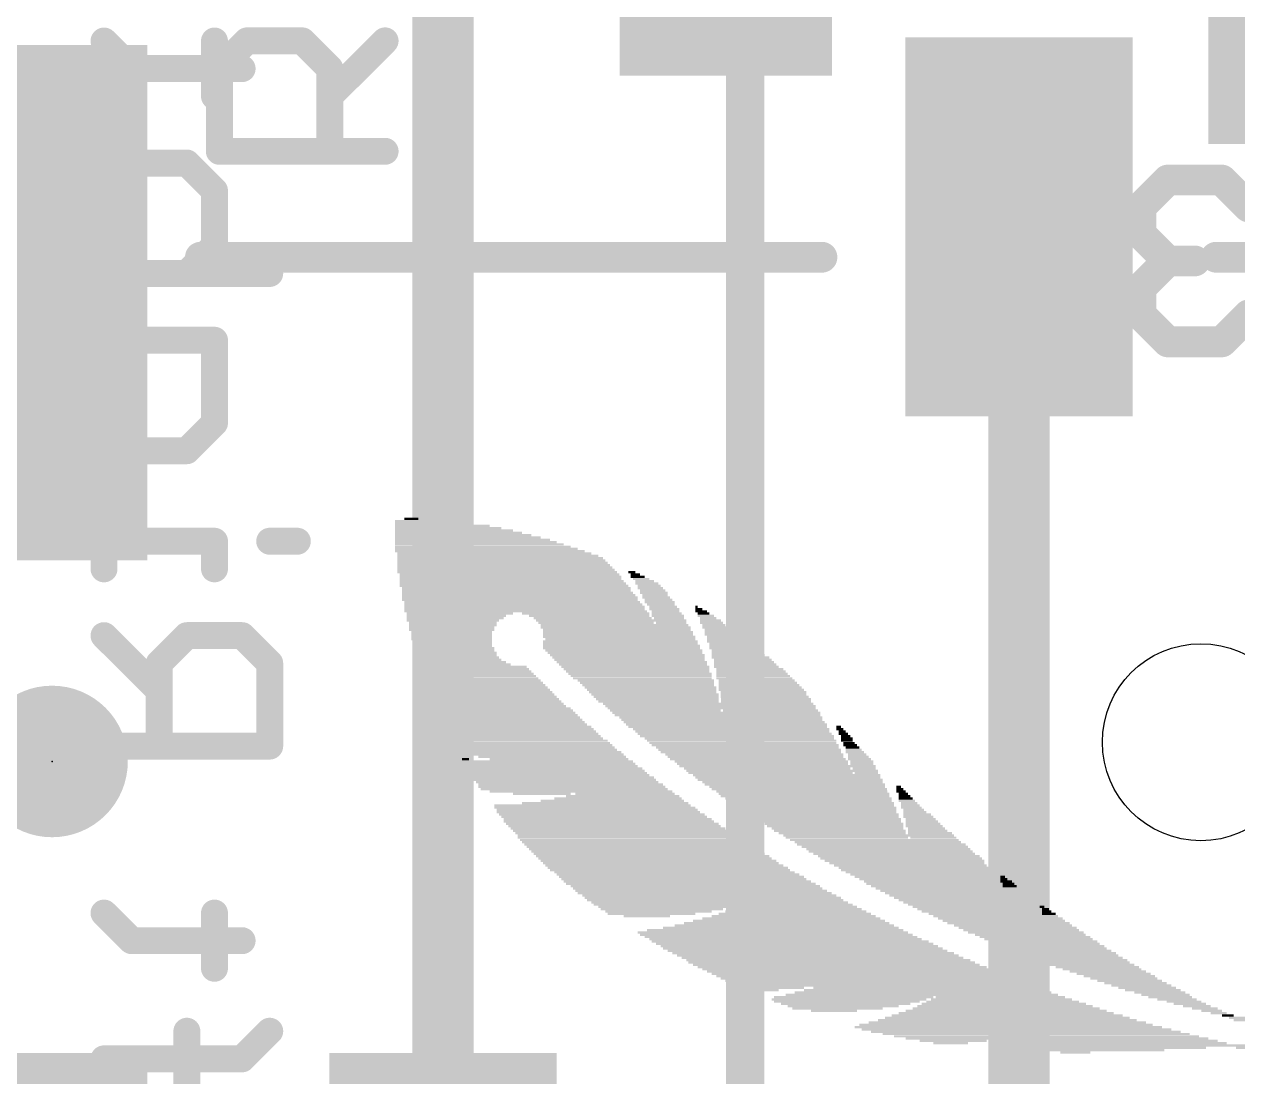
# Model space of a CAD drawing. Extents: x -11.9 to 58.8, y -5.3 to 30.8.
# Drawn here: x 2.74 to 10.74, y 9.22 to 16.17 of the extents above; entities that cross this region are included whole.
import ezdxf

# ---------------------------------------------------------------- set-up
doc = ezdxf.new("R2010")
doc.units = 0
for name, color, linetype in [('1', 12, 'CONTINUOUS'), ('16', 132, 'CONTINUOUS'), ('20', 53, 'CONTINUOUS'), ('21', 40, 'CONTINUOUS'), ('22', 6, 'CONTINUOUS'), ('23', 53, 'CONTINUOUS')]:
    doc.layers.add(name, color=color, linetype=linetype)

# ---------------------------------------------------------------- blocks, each defined once
blk = doc.blocks.new('RECT')
blk.add_solid([(-0.5, -0.5), (0.5, -0.5), (-0.5, 0.5), (0.5, 0.5)])
blk = doc.blocks.new('PIE')
at = {"const_width": 0.5}
blk.add_lwpolyline([(0, -0.25, 1), (0, 0.25, 1), (0, -0.25)], format="xyb", dxfattribs=at)

msp = doc.modelspace()

# ---------------------------------------------------------------- linework, layer by layer
at = {"layer": '1', "const_width": 0.4064}
for points in [[(5.5, 8.13), (5.5, 17.2085)], [(9.3, 14.83), (9.3, 7.921)]]:
    msp.add_lwpolyline(points, dxfattribs=at)
at = {"layer": '1', "const_width": 0.2032}
msp.add_lwpolyline([(9.4016, 14.83, 1), (9.1984, 14.83)], format="xyb", dxfattribs=at)
at = {"layer": '16', "const_width": 0.254}
msp.add_lwpolyline([(7.493, 7.366), (7.493, 16.637)], dxfattribs=at)
at = {"layer": '20'}
msp.add_circle((10.5, 11.43), 0.65, dxfattribs=at)
at = {"layer": '21'}
for points, const_width in [([(4.025, 15.8755), (4.2072, 16.0577)], 0.1778), ([(4.2072, 16.0577), (4.5715, 16.0577)], 0.1778), ([(4.5715, 16.0577), (4.7537, 15.8755)], 0.1778), ([(4.7537, 15.6933), (5.1181, 16.0577)], 0.1778), ([(4.025, 15.3289), (4.025, 15.8755)], 0.1778), ([(4.7537, 15.8755), (4.7537, 15.3289)], 0.1778), ([(5.1181, 15.3289), (4.025, 15.3289)], 0.1778), ([(3.9, 14.63), (8, 14.63)], 0.2032), ([(12, 14.63), (10.6, 14.63)], 0.2032)]:
    msp.add_lwpolyline(points, dxfattribs=dict(at, const_width=const_width))
for points, const_width in [([(4.2072, 16.1021, 1), (4.2072, 16.0132)], 0.0889), ([(4.2386, 16.0262, 1), (4.1757, 16.0891)], 0.0889), ([(4.603, 16.0891, 1), (4.5401, 16.0262)], 0.0889), ([(4.5715, 16.0132, 1), (4.5715, 16.1021)], 0.0889), ([(5.1495, 16.0262, 1), (5.0867, 16.0891)], 0.0889), ([(3.9935, 15.9069, 1), (4.0564, 15.844)], 0.0889), ([(4.0694, 15.8755, 1), (3.9805, 15.8755)], 0.0889), ([(4.7982, 15.8755, 1), (4.7093, 15.8755)], 0.0889), ([(4.7223, 15.844, 1), (4.7852, 15.9069)], 0.0889), ([(4.7223, 15.7247, 1), (4.7852, 15.6618)], 0.0889), ([(4.025, 15.3734, 1), (4.025, 15.2845)], 0.0889), ([(3.9805, 15.3289, 1), (4.0694, 15.3289)], 0.0889), ([(4.7093, 15.3289, 1), (4.7982, 15.3289)], 0.0889), ([(5.1181, 15.2845, 1), (5.1181, 15.3734)], 0.0889), ([(3.9, 14.6808, 1), (3.9, 14.5792)], 0.1016), ([(8, 14.5792, 1), (8, 14.6808)], 0.1016), ([(10.6, 14.6808, 1), (10.6, 14.5792)], 0.1016)]:
    msp.add_lwpolyline(points, format="xyb", dxfattribs=dict(at, const_width=const_width))
at = {"layer": '22'}
for points, const_width in [([(3.4461, 15.8745), (3.2639, 16.0567)], 0.1778), ([(3.9927, 15.6923), (3.9927, 16.0567)], 0.1778), ([(4.1748, 15.8745), (3.4461, 15.8745)], 0.1778), ([(3.8105, 15.2516), (3.2639, 15.2516)], 0.1778), ([(3.9927, 15.0695), (3.8105, 15.2516)], 0.1778), ([(9.1122, 15.1393), (8.9342, 14.9614)], 0.2032), ([(9.646, 15.1393), (9.1122, 15.1393)], 0.2032), ([(9.646, 14.0716), (9.646, 15.1393)], 0.2032), ([(10.2816, 15.1393), (10.1036, 14.9614)], 0.2032), ([(10.6375, 15.1393), (10.2816, 15.1393)], 0.2032), ([(10.8154, 14.9614), (10.6375, 15.1393)], 0.2032), ([(3.9927, 14.7051), (3.9927, 15.0695)], 0.1778), ([(8.9342, 14.9614), (8.9342, 14.7834)], 0.2032), ([(10.1036, 14.9614), (10.1036, 14.7834)], 0.2032), ([(8.9342, 14.7834), (9.1122, 14.6055)], 0.2032), ([(10.1036, 14.7834), (10.2816, 14.6055)], 0.2032), ([(3.8105, 14.5229), (3.9927, 14.7051)], 0.1778), ([(9.1122, 14.6055), (8.9342, 14.4275)], 0.2032), ([(9.646, 14.6055), (9.1122, 14.6055)], 0.2032), ([(10.2816, 14.6055), (10.1036, 14.4275)], 0.2032), ([(10.2816, 14.6055), (10.4595, 14.6055)], 0.2032), ([(4.357, 14.5229), (3.2639, 14.5229)], 0.1778), ([(8.9342, 14.4275), (8.9342, 14.2496)], 0.2032), ([(10.1036, 14.4275), (10.1036, 14.2496)], 0.2032), ([(8.9342, 14.2496), (9.1122, 14.0716)], 0.2032), ([(10.1036, 14.2496), (10.2816, 14.0716)], 0.2032), ([(10.6375, 14.0716), (10.8154, 14.2496)], 0.2032), ([(2.8995, 13.9001), (3.0817, 14.0823)], 0.1778), ([(3.0817, 14.0823), (3.9927, 14.0823)], 0.1778), ([(3.2639, 13.5357), (3.2639, 14.0823)], 0.1778), ([(3.9927, 14.0823), (3.9927, 13.5357)], 0.1778), ([(9.1122, 14.0716), (9.646, 14.0716)], 0.2032), ([(10.2816, 14.0716), (10.6375, 14.0716)], 0.2032), ([(2.8995, 13.7179), (2.8995, 13.9001)], 0.1778), ([(3.4461, 13.3535), (3.2639, 13.5357)], 0.1778), ([(3.9927, 13.5357), (3.8105, 13.3535)], 0.1778), ([(3.8105, 13.3535), (3.4461, 13.3535)], 0.1778), ([(3.2639, 12.5739), (3.2639, 12.9383)], 0.1778), ([(3.9927, 12.7561), (3.2639, 12.7561)], 0.1778), ([(3.9927, 12.5739), (3.9927, 12.7561)], 0.1778), ([(4.5392, 12.7561), (4.357, 12.7561)], 0.1778), ([(3.6283, 11.7689), (3.2639, 12.1333)], 0.1778), ([(3.8105, 12.1333), (3.6283, 11.9511)], 0.1778), ([(4.1748, 12.1333), (3.8105, 12.1333)], 0.1778), ([(4.357, 11.9511), (4.1748, 12.1333)], 0.1778), ([(3.6283, 11.9511), (3.6283, 11.4045)], 0.1778), ([(4.357, 11.4045), (4.357, 11.9511)], 0.1778), ([(3.2639, 11.4045), (4.357, 11.4045)], 0.1778), ([(3.4461, 10.1205), (3.2639, 10.3027)], 0.1778), ([(3.9927, 9.9383), (3.9927, 10.3027)], 0.1778), ([(4.1748, 10.1205), (3.4461, 10.1205)], 0.1778), ([(3.8105, 9.1587), (3.8105, 9.5231)], 0.1778), ([(4.1748, 9.3409), (4.357, 9.5231)], 0.1778), ([(3.2639, 9.3409), (4.1748, 9.3409)], 0.1778)]:
    msp.add_lwpolyline(points, dxfattribs=dict(at, const_width=const_width))
for points, const_width in [([(3.2953, 16.0881, 1), (3.2325, 16.0252)], 0.0889), ([(4.0371, 16.0567, 1), (3.9482, 16.0567)], 0.0889), ([(3.4461, 15.9189, 1), (3.4461, 15.83)], 0.0889), ([(3.4147, 15.843, 1), (3.4775, 15.9059)], 0.0889), ([(4.1748, 15.83, 1), (4.1748, 15.9189)], 0.0889), ([(3.9482, 15.6923, 1), (4.0371, 15.6923)], 0.0889), ([(3.2639, 15.2961, 1), (3.2639, 15.2072)], 0.0889), ([(3.8419, 15.2831, 1), (3.779, 15.2202)], 0.0889), ([(3.8105, 15.2072, 1), (3.8105, 15.2961)], 0.0889), ([(9.1122, 15.1901, 1), (9.1122, 15.0885)], 0.1016), ([(9.1481, 15.1034, 1), (9.0762, 15.1752)], 0.1016), ([(9.6968, 15.1393, 1), (9.5952, 15.1393)], 0.1016), ([(9.646, 15.0885, 1), (9.646, 15.1901)], 0.1016), ([(10.2816, 15.1901, 1), (10.2816, 15.0885)], 0.1016), ([(10.3175, 15.1034, 1), (10.2456, 15.1752)], 0.1016), ([(10.6734, 15.1752, 1), (10.6015, 15.1034)], 0.1016), ([(10.6375, 15.0885, 1), (10.6375, 15.1901)], 0.1016), ([(4.0371, 15.0695, 1), (3.9482, 15.0695)], 0.0889), ([(3.9612, 15.038, 1), (4.0241, 15.1009)], 0.0889), ([(8.985, 14.9614, 1), (8.8834, 14.9614)], 0.1016), ([(10.1544, 14.9614, 1), (10.0528, 14.9614)], 0.1016), ([(8.8983, 14.9973, 1), (8.9701, 14.9254)], 0.1016), ([(10.0677, 14.9973, 1), (10.1395, 14.9254)], 0.1016), ([(10.7795, 14.9254, 1), (10.8513, 14.9973)], 0.1016), ([(8.9701, 14.8193, 1), (8.8983, 14.7475)], 0.1016), ([(8.8834, 14.7834, 1), (8.985, 14.7834)], 0.1016), ([(10.1395, 14.8193, 1), (10.0677, 14.7475)], 0.1016), ([(10.0528, 14.7834, 1), (10.1544, 14.7834)], 0.1016), ([(3.9482, 14.7051, 1), (4.0371, 14.7051)], 0.0889), ([(4.0241, 14.6737, 1), (3.9612, 14.7365)], 0.0889), ([(9.1122, 14.6563, 1), (9.1122, 14.5547)], 0.1016), ([(9.1481, 14.5695, 1), (9.0762, 14.6414)], 0.1016), ([(9.0762, 14.5695, 1), (9.1481, 14.6414)], 0.1016), ([(9.646, 14.5547, 1), (9.646, 14.6563)], 0.1016), ([(10.2816, 14.6563, 1), (10.2816, 14.5547)], 0.1016), ([(10.3175, 14.5695, 1), (10.2456, 14.6414)], 0.1016), ([(10.2456, 14.5695, 1), (10.3175, 14.6414)], 0.1016), ([(10.4595, 14.5547, 1), (10.4595, 14.6563)], 0.1016), ([(3.2639, 14.5673, 1), (3.2639, 14.4784)], 0.0889), ([(3.779, 14.5543, 1), (3.8419, 14.4915)], 0.0889), ([(4.357, 14.4784, 1), (4.357, 14.5673)], 0.0889), ([(8.985, 14.4275, 1), (8.8834, 14.4275)], 0.1016), ([(8.8983, 14.4634, 1), (8.9701, 14.3916)], 0.1016), ([(10.1544, 14.4275, 1), (10.0528, 14.4275)], 0.1016), ([(10.0677, 14.4634, 1), (10.1395, 14.3916)], 0.1016), ([(8.9701, 14.2855, 1), (8.8983, 14.2136)], 0.1016), ([(10.1395, 14.2855, 1), (10.0677, 14.2136)], 0.1016), ([(10.8513, 14.2136, 1), (10.7795, 14.2855)], 0.1016), ([(8.8834, 14.2496, 1), (8.985, 14.2496)], 0.1016), ([(10.0528, 14.2496, 1), (10.1544, 14.2496)], 0.1016), ([(3.0817, 14.1267, 1), (3.0817, 14.0378)], 0.0889), ([(3.1131, 14.0508, 1), (3.0503, 14.1137)], 0.0889), ([(3.3083, 14.0823, 1), (3.2195, 14.0823)], 0.0889), ([(4.0371, 14.0823, 1), (3.9482, 14.0823)], 0.0889), ([(3.9927, 14.0378, 1), (3.9927, 14.1267)], 0.0889), ([(9.1122, 14.1224, 1), (9.1122, 14.0208)], 0.1016), ([(9.646, 14.0208, 1), (9.646, 14.1224)], 0.1016), ([(10.2816, 14.1224, 1), (10.2816, 14.0208)], 0.1016), ([(10.6375, 14.0208, 1), (10.6375, 14.1224)], 0.1016), ([(9.0762, 14.0357, 1), (9.1481, 14.1075)], 0.1016), ([(9.5952, 14.0716, 1), (9.6968, 14.0716)], 0.1016), ([(10.2456, 14.0357, 1), (10.3175, 14.1075)], 0.1016), ([(10.6015, 14.1075, 1), (10.6734, 14.0357)], 0.1016), ([(2.8681, 13.9315, 1), (2.931, 13.8686)], 0.0889), ([(2.944, 13.9001, 1), (2.8551, 13.9001)], 0.0889), ([(2.8551, 13.7179, 1), (2.944, 13.7179)], 0.0889), ([(3.2953, 13.5671, 1), (3.2325, 13.5043)], 0.0889), ([(4.0241, 13.5043, 1), (3.9612, 13.5671)], 0.0889), ([(3.2195, 13.5357, 1), (3.3083, 13.5357)], 0.0889), ([(3.9482, 13.5357, 1), (4.0371, 13.5357)], 0.0889), ([(3.4461, 13.3979, 1), (3.4461, 13.309)], 0.0889), ([(3.4147, 13.3221, 1), (3.4775, 13.3849)], 0.0889), ([(3.779, 13.3849, 1), (3.8419, 13.3221)], 0.0889), ([(3.8105, 13.309, 1), (3.8105, 13.3979)], 0.0889), ([(3.3083, 12.9383, 1), (3.2195, 12.9383)], 0.0889), ([(3.2639, 12.8005, 1), (3.2639, 12.7116)], 0.0889), ([(4.0371, 12.7561, 1), (3.9482, 12.7561)], 0.0889), ([(3.9927, 12.7116, 1), (3.9927, 12.8005)], 0.0889), ([(4.357, 12.8005, 1), (4.357, 12.7116)], 0.0889), ([(4.5392, 12.7116, 1), (4.5392, 12.8005)], 0.0889), ([(3.2195, 12.5739, 1), (3.3083, 12.5739)], 0.0889), ([(3.9482, 12.5739, 1), (4.0371, 12.5739)], 0.0889), ([(3.2953, 12.1647, 1), (3.2325, 12.1018)], 0.0889), ([(3.8105, 12.1777, 1), (3.8105, 12.0888)], 0.0889), ([(3.8419, 12.1018, 1), (3.779, 12.1647)], 0.0889), ([(4.2063, 12.1647, 1), (4.1434, 12.1018)], 0.0889), ([(4.1748, 12.0888, 1), (4.1748, 12.1777)], 0.0889), ([(3.5968, 11.9825, 1), (3.6597, 11.9196)], 0.0889), ([(3.6727, 11.9511, 1), (3.5838, 11.9511)], 0.0889), ([(4.4015, 11.9511, 1), (4.3126, 11.9511)], 0.0889), ([(4.3256, 11.9196, 1), (4.3885, 11.9825)], 0.0889), ([(3.5968, 11.7374, 1), (3.6597, 11.8003)], 0.0889), ([(3.2639, 11.449, 1), (3.2639, 11.3601)], 0.0889), ([(3.5838, 11.4045, 1), (3.6727, 11.4045)], 0.0889), ([(4.3126, 11.4045, 1), (4.4015, 11.4045)], 0.0889), ([(4.357, 11.3601, 1), (4.357, 11.449)], 0.0889), ([(3.2953, 10.3341, 1), (3.2325, 10.2712)], 0.0889), ([(4.0371, 10.3027, 1), (3.9482, 10.3027)], 0.0889), ([(3.4461, 10.1649, 1), (3.4461, 10.076)], 0.0889), ([(3.4147, 10.089, 1), (3.4775, 10.1519)], 0.0889), ([(4.1748, 10.076, 1), (4.1748, 10.1649)], 0.0889), ([(3.9482, 9.9383, 1), (4.0371, 9.9383)], 0.0889), ([(3.8549, 9.5231, 1), (3.766, 9.5231)], 0.0889), ([(4.3885, 9.4916, 1), (4.3256, 9.5545)], 0.0889), ([(3.2639, 9.3853, 1), (3.2639, 9.2964)], 0.0889), ([(4.1434, 9.3723, 1), (4.2063, 9.3095)], 0.0889), ([(4.1748, 9.2964, 1), (4.1748, 9.3853)], 0.0889)]:
    msp.add_lwpolyline(points, format="xyb", dxfattribs=dict(at, const_width=const_width))
at = {"layer": '23'}
msp.add_point((2.921, 11.303), dxfattribs=at)

# ---------------------------------------------------------------- block references
at = {"layer": '1', "xscale": 2.6, "yscale": 1.4, "rotation": 270}
msp.add_blockref('RECT', (7.366, 17.127), dxfattribs=at)
at = {"layer": '1', "xscale": 1.075, "rotation": 270}
msp.add_blockref('RECT', (11.049, 15.914), dxfattribs=at)
at = {"layer": '1', "xscale": 1.5}
for p, yscale in [((2.8, 14.33), 3.4), ((9.3, 14.83), 2.5), ((2.8, 8.13), 2.5), ((5.5, 8.13), 2.5)]:
    msp.add_blockref('RECT', p, dxfattribs=dict(at, yscale=yscale))
at = {"layer": '1'}
msp.add_blockref('PIE', (2.921, 11.303), dxfattribs=at)
at = {"layer": '22', "yscale": 0.0152, "rotation": 180}
for p, xscale in [((5.3823, 12.888), 0.3962), ((5.2908, 12.9032), 0.0914), ((5.4432, 12.8727), 0.5182), ((5.6032, 12.8118), 0.8382), ((5.4966, 12.8575), 0.6248), ((5.5347, 12.8422), 0.701), ((5.5728, 12.827), 0.7772), ((5.6337, 12.7965), 0.8992), ((5.6642, 12.7813), 0.9601), ((5.6947, 12.766), 1.0211), ((5.7175, 12.7508), 1.0668), ((5.7404, 12.7356), 1.1125), ((5.7861, 12.7051), 1.204), ((5.809, 12.6898), 1.2497), ((5.7633, 12.7203), 1.1582), ((5.8623, 12.6594), 1.3259), ((5.8395, 12.6746), 1.2802), ((5.8776, 12.6441), 1.3564), ((5.8852, 12.6289), 1.3716), ((5.8928, 12.6136), 1.3868), ((5.9004, 12.5984), 1.4021), ((5.908, 12.5832), 1.4173), ((5.9157, 12.5679), 1.4326), ((5.9233, 12.5527), 1.4478), ((5.9385, 12.5374), 1.4478), ((5.9461, 12.5222), 1.463), ((5.9461, 12.507), 1.463), ((5.9538, 12.4917), 1.4783), ((6.7462, 12.5527), 0.0457), ((6.7691, 12.5374), 0.061), ((6.7843, 12.5222), 0.0914), ((6.8072, 12.507), 0.1067), ((6.8301, 12.4917), 0.1219), ((5.969, 12.4612), 1.5088), ((5.9614, 12.4765), 1.4935), ((5.9842, 12.446), 1.5088), ((5.9842, 12.4308), 1.5088), ((5.9919, 12.4155), 1.524), ((6.8453, 12.4765), 0.1524), ((6.8605, 12.4612), 0.1524), ((6.8682, 12.446), 0.1676), ((6.891, 12.4155), 0.1829), ((6.8834, 12.4308), 0.1676), ((5.9995, 12.4003), 1.5392), ((6.0071, 12.385), 1.5545), ((6.0071, 12.3698), 1.5545), ((6.0223, 12.3546), 1.5545), ((6.0376, 12.3241), 1.585), ((6.03, 12.3393), 1.5697), ((6.8986, 12.4003), 0.1676), ((6.9063, 12.385), 0.1829), ((6.9215, 12.3698), 0.1829), ((6.9291, 12.3546), 0.1981), ((6.9367, 12.3393), 0.1829), ((6.952, 12.3241), 0.1829), ((7.173, 12.3241), 0.0152), ((6.0376, 12.3088), 1.585), ((6.0452, 12.2936), 1.6002), ((5.588, 12.2631), 0.6553), ((5.5804, 12.2479), 0.6401), ((5.6109, 12.2784), 0.701), ((6.4414, 12.2784), 0.8382), ((6.4643, 12.2631), 0.7925), ((6.4872, 12.2479), 0.7772), ((6.9596, 12.3088), 0.1981), ((6.9672, 12.2936), 0.1829), ((6.9748, 12.2784), 0.1981), ((6.9825, 12.2631), 0.2134), ((6.9901, 12.2479), 0.1981), ((7.2034, 12.2936), 0.0762), ((7.1882, 12.3088), 0.0457), ((7.2187, 12.2784), 0.0762), ((7.2339, 12.2631), 0.1067), ((7.2492, 12.2479), 0.1067), ((5.5651, 12.2326), 0.6096), ((5.5651, 12.2174), 0.5791), ((5.5651, 12.2022), 0.5791), ((5.5575, 12.1869), 0.5639), ((5.5575, 12.1717), 0.5639), ((6.6091, 12.2326), 0.9906), ((6.51, 12.2174), 0.762), ((6.6319, 12.2022), 0.9754), ((6.6396, 12.1869), 0.9906), ((6.6472, 12.1717), 0.9754), ((7.0053, 12.2174), 0.1981), ((7.2644, 12.2326), 0.1372), ((7.272, 12.2174), 0.1524), ((7.2873, 12.2022), 0.1524), ((7.3025, 12.1869), 0.1829), ((7.3177, 12.1717), 0.1829), ((5.5575, 12.1564), 0.5334), ((5.5575, 12.1412), 0.5334), ((5.5575, 12.126), 0.5334), ((5.5575, 12.1107), 0.5334), ((5.5651, 12.0955), 0.5182), ((5.5651, 12.0802), 0.5182), ((6.67, 12.0955), 1.0211), ((6.67, 12.0802), 1.0211), ((6.6548, 12.1564), 0.9906), ((6.6548, 12.1412), 0.9906), ((6.6624, 12.126), 1.0058), ((6.67, 12.1107), 0.9906), ((7.333, 12.1564), 0.2134), ((7.3406, 12.1412), 0.2286), ((7.3558, 12.126), 0.2286), ((7.3711, 12.1107), 0.2591), ((7.3787, 12.0955), 0.2743), ((7.3939, 12.0802), 0.2743), ((5.5651, 12.065), 0.5182), ((5.5804, 12.0498), 0.5182), ((5.5804, 12.0345), 0.5182), ((5.588, 12.0193), 0.5334), ((5.588, 12.004), 0.5334), ((6.6777, 12.065), 1.0363), ((6.6777, 12.0498), 1.0363), ((6.6929, 12.0345), 1.0363), ((6.7005, 12.0193), 1.0211), ((6.7158, 12.004), 1.0211), ((7.4092, 12.065), 0.3048), ((7.4168, 12.0498), 0.32), ((7.432, 12.0345), 0.32), ((7.4397, 12.0193), 0.3353), ((7.4473, 12.004), 0.3505), ((5.6032, 11.9888), 0.5334), ((5.6261, 11.9583), 0.5791), ((5.6109, 11.9736), 0.5486), ((5.649, 11.9431), 0.5944), ((5.7023, 11.9278), 0.701), ((6.7234, 11.9888), 1.0058), ((6.731, 11.9736), 0.9906), ((6.7462, 11.9583), 0.9906), ((6.7539, 11.9431), 0.9754), ((6.7691, 11.9278), 0.9754), ((7.4625, 11.9888), 0.381), ((7.4778, 11.9736), 0.381), ((7.4854, 11.9583), 0.3962), ((7.493, 11.9431), 0.4115), ((7.5006, 11.9278), 0.4267), ((5.7099, 11.9126), 0.7163), ((5.7252, 11.8974), 0.7163), ((5.7328, 11.8821), 0.7315), ((5.7404, 11.8669), 0.7468), ((5.7556, 11.8516), 0.7468), ((6.7767, 11.9126), 0.9601), ((6.7843, 11.8974), 0.9449), ((6.7996, 11.8821), 0.9449), ((6.8072, 11.8669), 0.9296), ((6.8148, 11.8516), 0.9144), ((7.5463, 11.8669), 0.4877), ((7.5235, 11.9126), 0.442), ((7.5311, 11.8974), 0.4572), ((7.5387, 11.8821), 0.4724), ((7.554, 11.8516), 0.5029), ((5.7633, 11.8364), 0.762), ((5.7785, 11.8212), 0.762), ((5.7861, 11.8059), 0.7772), ((5.7937, 11.7907), 0.7925), ((5.809, 11.7754), 0.7925), ((5.8166, 11.7602), 0.8077), ((6.8377, 11.8364), 0.8992), ((6.8453, 11.8212), 0.8839), ((6.8529, 11.8059), 0.8687), ((6.8682, 11.7907), 0.8687), ((6.8758, 11.7754), 0.8534), ((6.8834, 11.7602), 0.8382), ((7.5768, 11.8212), 0.5182), ((7.5844, 11.8059), 0.5334), ((7.5692, 11.8364), 0.5029), ((7.5921, 11.7907), 0.5486), ((7.5997, 11.7754), 0.5639), ((7.6149, 11.7602), 0.5639), ((5.8242, 11.745), 0.823), ((5.8395, 11.7297), 0.823), ((5.8471, 11.7145), 0.8382), ((5.8623, 11.6992), 0.8382), ((5.8699, 11.684), 0.8534), ((6.8986, 11.745), 0.8382), ((6.9063, 11.7297), 0.823), ((6.9139, 11.7145), 0.8077), ((6.9215, 11.6992), 0.7925), ((7.2492, 11.684), 1.3868), ((7.6149, 11.745), 0.5639), ((7.6225, 11.7297), 0.5791), ((7.6302, 11.7145), 0.5944), ((7.6302, 11.6992), 0.5944), ((5.8776, 11.6688), 0.8687), ((5.908, 11.6383), 0.8992), ((5.9004, 11.6535), 0.8839), ((5.9233, 11.623), 0.8992), ((5.9309, 11.6078), 0.9144), ((7.2644, 11.6688), 1.3868), ((7.272, 11.6535), 1.3716), ((6.9672, 11.6383), 0.7315), ((7.3025, 11.623), 1.3716), ((7.3101, 11.6078), 1.3564), ((7.6606, 11.6383), 0.6248), ((5.9461, 11.5926), 0.9144), ((5.9538, 11.5773), 0.9296), ((5.969, 11.5621), 0.9296), ((5.9766, 11.5468), 0.9449), ((5.9995, 11.5316), 0.9601), ((7.333, 11.5926), 1.3411), ((7.3406, 11.5773), 1.3259), ((7.3558, 11.5621), 1.3259), ((7.3711, 11.5468), 1.3259), ((7.3787, 11.5316), 1.3106), ((8.1102, 11.5316), 0.0305), ((6.0071, 11.5164), 0.9754), ((6.0147, 11.5011), 0.9906), ((6.03, 11.4859), 0.9906), ((6.0376, 11.4706), 1.0058), ((6.0528, 11.4554), 1.0058), ((6.0757, 11.4402), 1.0211), ((7.4016, 11.5164), 1.2954), ((7.4092, 11.5011), 1.2802), ((7.4244, 11.4859), 1.2802), ((7.4397, 11.4706), 1.2802), ((7.4549, 11.4554), 1.2497), ((7.4701, 11.4402), 1.2497), ((8.1178, 11.5164), 0.0457), ((8.1407, 11.4859), 0.061), ((8.1331, 11.5011), 0.0457), ((8.1559, 11.4706), 0.061), ((8.1636, 11.4554), 0.0762), ((8.1636, 11.4402), 0.0762), ((6.0833, 11.4249), 1.0363), ((6.0985, 11.4097), 1.0363), ((6.1062, 11.3944), 1.0516), ((6.1214, 11.3792), 1.0516), ((6.1443, 11.364), 1.0668), ((7.4778, 11.4249), 1.2344), ((7.493, 11.4097), 1.2344), ((7.5082, 11.3944), 1.204), ((7.5235, 11.3792), 1.204), ((7.5311, 11.364), 1.1887), ((8.1788, 11.4249), 0.0762), ((8.1864, 11.4097), 0.0914), ((8.2017, 11.3944), 0.0914), ((8.2093, 11.3792), 0.1067), ((8.2169, 11.364), 0.1219), ((5.649, 11.3182), 0.0457), ((6.19, 11.303), 1.1278), ((6.2052, 11.2878), 1.1278), ((6.1824, 11.3487), 1.0211), ((6.2205, 11.3335), 0.9754), ((6.2662, 11.3182), 0.9144), ((7.554, 11.3487), 1.1735), ((7.5616, 11.3335), 1.1582), ((7.5768, 11.3182), 1.1582), ((7.5997, 11.303), 1.143), ((7.6073, 11.2878), 1.1278), ((8.2321, 11.3487), 0.1219), ((8.2398, 11.3335), 0.1372), ((8.2474, 11.3182), 0.1524), ((8.2626, 11.303), 0.1524), ((8.2626, 11.2878), 0.1524), ((6.2205, 11.2725), 1.1278), ((6.2357, 11.2573), 1.1582), ((6.2509, 11.242), 1.1582), ((6.2586, 11.2268), 1.1735), ((6.2738, 11.2116), 1.1735), ((7.7064, 11.2725), 1.2954), ((7.6378, 11.2573), 1.0973), ((7.7368, 11.242), 1.2649), ((7.6606, 11.2268), 1.082), ((7.7673, 11.2116), 1.2344), ((8.2779, 11.2573), 0.1524), ((8.2931, 11.2268), 0.1524), ((6.3043, 11.1811), 1.204), ((6.2967, 11.1963), 1.1887), ((6.3195, 11.1658), 1.204), ((6.3424, 11.1506), 1.2192), ((6.35, 11.1354), 1.2344), ((6.3652, 11.1201), 1.2344), ((7.7749, 11.1963), 1.2192), ((7.7902, 11.1811), 1.2192), ((7.8054, 11.1658), 1.1887), ((7.8207, 11.1506), 1.1887), ((7.8359, 11.1354), 1.1582), ((7.8511, 11.1201), 1.1582), ((8.5141, 11.1201), 0.0457), ((8.5065, 11.1354), 0.0305), ((6.411, 11.1049), 1.204), ((6.1519, 11.0896), 0.381), ((6.6167, 11.0439), 0.9449), ((6.6548, 11.0592), 0.8382), ((6.6853, 11.0744), 0.7468), ((6.7005, 11.0896), 0.6553), ((7.8664, 11.1049), 1.1278), ((7.8816, 11.0896), 1.1278), ((7.8892, 11.0744), 1.1125), ((7.9121, 11.0592), 1.0973), ((7.9197, 11.0439), 1.082), ((8.5217, 11.1049), 0.061), ((8.5369, 11.0896), 0.061), ((8.5598, 11.0439), 0.1067), ((8.5446, 11.0744), 0.0762), ((8.5522, 11.0592), 0.0914), ((6.5024, 10.9982), 1.3259), ((6.4872, 11.0134), 1.2954), ((6.5176, 10.983), 1.3259), ((6.5253, 10.9677), 1.3411), ((6.571, 11.0287), 1.0973), ((7.9426, 11.0287), 1.0668), ((7.9502, 11.0134), 1.0516), ((7.9731, 10.9982), 1.0363), ((7.9807, 10.983), 1.0211), ((7.9959, 10.9677), 0.9906), ((8.575, 11.0287), 0.1067), ((8.5903, 10.9982), 0.1372), ((8.5827, 11.0134), 0.1219), ((8.6055, 10.983), 0.1372), ((8.6131, 10.9677), 0.1524), ((6.5481, 10.9525), 1.3564), ((6.5634, 10.9372), 1.3564), ((6.5862, 10.922), 1.3716), ((6.5938, 10.9068), 1.3868), ((6.6167, 10.8915), 1.4021), ((8.0112, 10.9525), 0.9906), ((8.0264, 10.9372), 0.9601), ((8.0416, 10.922), 0.9601), ((8.0569, 10.9068), 0.9296), ((8.0797, 10.8915), 0.9144), ((8.6284, 10.9525), 0.1829), ((8.636, 10.9372), 0.1981), ((8.6512, 10.922), 0.1981), ((8.6589, 10.9068), 0.2134), ((8.6665, 10.8915), 0.2286), ((6.6319, 10.8763), 1.4021), ((6.6548, 10.861), 1.4173), ((6.67, 10.8458), 1.4173), ((6.6929, 10.8306), 1.4326), ((6.7081, 10.8153), 1.4326), ((6.7234, 10.8001), 1.463), ((8.0874, 10.8763), 0.8992), ((8.1026, 10.861), 0.8687), ((8.1178, 10.8458), 0.8687), ((8.1331, 10.8306), 0.8382), ((8.3083, 10.8153), 1.1278), ((8.1636, 10.8001), 0.8077), ((8.6741, 10.8763), 0.2438), ((8.6893, 10.861), 0.2438), ((8.697, 10.8458), 0.2591), ((8.7122, 10.8306), 0.2896), ((8.7351, 10.8001), 0.3048), ((6.7386, 10.7848), 1.463), ((6.7615, 10.7696), 1.4783), ((6.7843, 10.7544), 1.4935), ((6.7996, 10.7391), 1.4935), ((6.8224, 10.7239), 1.5088), ((8.3464, 10.7848), 1.1125), ((8.3693, 10.7696), 1.0973), ((8.3922, 10.7544), 1.1125), ((8.415, 10.7391), 1.0973), ((8.4379, 10.7239), 1.082), ((6.8377, 10.7086), 1.5088), ((6.8605, 10.6934), 1.524), ((6.8834, 10.6782), 1.5392), ((6.8986, 10.6629), 1.5392), ((6.9215, 10.6477), 1.5545), ((8.4531, 10.7086), 1.082), ((8.476, 10.6934), 1.0668), ((8.5065, 10.6782), 1.0668), ((8.5217, 10.6629), 1.0668), ((8.5446, 10.6477), 1.0516), ((6.9367, 10.6324), 1.5545), ((6.9596, 10.6172), 1.5697), ((6.9825, 10.602), 1.585), ((6.9977, 10.5867), 1.585), ((7.0282, 10.5715), 1.585), ((8.5598, 10.6324), 1.0211), ((8.5827, 10.6172), 1.0058), ((8.6055, 10.602), 0.9906), ((8.6131, 10.5867), 0.9754), ((8.636, 10.5715), 0.9601), ((7.051, 10.5562), 1.6002), ((7.0739, 10.541), 1.6154), ((7.0891, 10.5258), 1.6154), ((7.112, 10.5105), 1.6307), ((7.1349, 10.4953), 1.6459), ((7.1653, 10.48), 1.6459), ((8.6589, 10.5562), 0.9449), ((8.6741, 10.541), 0.9144), ((8.697, 10.5258), 0.8992), ((8.7198, 10.5105), 0.8839), ((8.7274, 10.4953), 0.8687), ((8.7503, 10.48), 0.8534), ((9.1923, 10.541), 0.0305), ((9.1999, 10.5258), 0.0457), ((9.2151, 10.5105), 0.0762), ((9.2304, 10.4953), 0.0762), ((9.238, 10.48), 0.0914), ((7.1806, 10.4648), 1.6459), ((7.2034, 10.4496), 1.6612), ((7.2263, 10.4343), 1.6764), ((7.2568, 10.4191), 1.6764), ((7.2796, 10.4038), 1.6916), ((8.8341, 10.4648), 0.9601), ((8.7884, 10.4496), 0.8077), ((8.8798, 10.4343), 0.9296), ((8.9027, 10.4191), 0.9144), ((8.9256, 10.4038), 0.8992), ((9.2685, 10.4496), 0.1219), ((7.2949, 10.3886), 1.6916), ((7.3254, 10.3734), 1.6916), ((7.3482, 10.3581), 1.7069), ((6.9748, 10.3429), 0.8992), ((6.9444, 10.3276), 0.8077), ((7.8359, 10.3276), 0.8534), ((7.8359, 10.3429), 0.7925), ((8.9408, 10.3886), 0.8687), ((8.9637, 10.3734), 0.8534), ((8.9789, 10.3581), 0.823), ((9.0018, 10.3429), 0.8077), ((9.017, 10.3276), 0.7772), ((9.4513, 10.3429), 0.0305), ((9.4742, 10.3276), 0.0457), ((6.9215, 10.3124), 0.701), ((6.8758, 10.2972), 0.5791), ((6.8453, 10.2819), 0.3048), ((7.7826, 10.2514), 1.2649), ((7.7978, 10.2667), 1.1735), ((7.813, 10.2819), 1.082), ((7.8207, 10.2972), 1.0058), ((7.8283, 10.3124), 0.9296), ((9.0399, 10.3124), 0.762), ((9.0627, 10.2972), 0.7163), ((9.0856, 10.2819), 0.701), ((9.1008, 10.2667), 0.6706), ((9.1161, 10.2514), 0.6401), ((9.4818, 10.3124), 0.061), ((9.5047, 10.2819), 0.1067), ((9.5199, 10.2667), 0.1372), ((9.4971, 10.2972), 0.0914), ((9.5352, 10.2514), 0.1372), ((7.6759, 10.1752), 1.7831), ((7.6987, 10.16), 1.7983), ((7.6911, 10.1905), 1.6916), ((7.7292, 10.2057), 1.5545), ((7.7521, 10.221), 1.4478), ((7.7673, 10.2362), 1.3564), ((9.1389, 10.2362), 0.6248), ((9.1618, 10.221), 0.5791), ((9.2913, 10.2057), 0.7772), ((9.3142, 10.1905), 0.762), ((9.3447, 10.1752), 0.762), ((9.3751, 10.16), 0.7315), ((9.558, 10.221), 0.1829), ((9.5504, 10.2362), 0.1676), ((7.7292, 10.1448), 1.7983), ((7.7597, 10.1295), 1.7983), ((7.7902, 10.1143), 1.8288), ((7.8207, 10.099), 1.8288), ((7.8511, 10.0838), 1.8288), ((9.4056, 10.1448), 0.7315), ((9.4285, 10.1295), 0.7163), ((9.4666, 10.1143), 0.701), ((9.4894, 10.099), 0.6858), ((9.5275, 10.0838), 0.6706), ((7.874, 10.0686), 1.844), ((7.9045, 10.0533), 1.844), ((7.9426, 10.0381), 1.8593), ((7.9731, 10.0228), 1.8593), ((8.0035, 10.0076), 1.8593), ((9.5504, 10.0686), 0.6553), ((9.5885, 10.0533), 0.6401), ((9.619, 10.0381), 0.6401), ((9.6495, 10.0228), 0.6096), ((9.6799, 10.0076), 0.6096), ((8.0416, 9.9924), 1.8745), ((8.0645, 9.9771), 1.8898), ((8.095, 9.9619), 1.8898), ((8.1331, 9.9466), 1.905), ((8.1636, 9.9314), 1.905), ((9.718, 9.9924), 0.5944), ((9.7485, 9.9771), 0.5639), ((9.779, 9.9619), 0.5639), ((9.8171, 9.9466), 0.5486), ((9.8476, 9.9314), 0.5182), ((8.2017, 9.9162), 1.9202), ((8.2321, 9.9009), 1.9202), ((8.2702, 9.8857), 1.9355), ((8.3007, 9.8704), 1.9355), ((8.3388, 9.8552), 1.9507), ((8.3769, 9.84), 1.9355), ((9.8857, 9.9162), 0.5029), ((9.9238, 9.9009), 0.4877), ((9.9619, 9.8857), 0.4724), ((9.9924, 9.8704), 0.442), ((10.0305, 9.8552), 0.4267), ((10.0686, 9.84), 0.4115), ((8.415, 9.8247), 1.9507), ((7.6759, 9.8095), 0.4115), ((7.6073, 9.7942), 0.2134), ((8.6589, 9.7638), 1.7983), ((8.6665, 9.779), 1.6916), ((8.6817, 9.7942), 1.6002), ((8.6893, 9.8095), 1.4935), ((10.1067, 9.8247), 0.3962), ((10.1448, 9.8095), 0.381), ((10.1829, 9.7942), 0.3658), ((10.2286, 9.779), 0.3353), ((10.2667, 9.7638), 0.32), ((8.1788, 9.7333), 1.0211), ((8.2093, 9.7485), 1.0516), ((8.1636, 9.718), 0.9601), ((8.1559, 9.7028), 0.8534), ((8.1407, 9.6876), 0.7315), ((9.2075, 9.6876), 1.1582), ((9.1999, 9.7028), 1.082), ((9.1923, 9.718), 1.0058), ((9.1846, 9.7333), 0.9296), ((9.177, 9.7485), 0.8534), ((10.2972, 9.7485), 0.2896), ((10.3429, 9.7333), 0.2591), ((10.3886, 9.718), 0.2286), ((10.4267, 9.7028), 0.2134), ((10.4724, 9.6876), 0.1829), ((8.1026, 9.6723), 0.5944), ((8.0797, 9.6571), 0.3048), ((9.2227, 9.6114), 1.6154), ((9.2227, 9.6266), 1.524), ((9.2151, 9.6418), 1.4173), ((9.2151, 9.6571), 1.3259), ((9.2151, 9.6723), 1.2344), ((10.5258, 9.6723), 0.1676), ((10.5715, 9.6571), 0.1372), ((10.6172, 9.6418), 0.1067), ((10.6782, 9.6266), 0.0762), ((10.7391, 9.6114), 0.1067), ((9.2304, 9.5504), 2.0269), ((9.2151, 9.5656), 1.9355), ((9.2837, 9.5352), 2.0422), ((9.2227, 9.5809), 1.8288), ((8.857, 9.5199), 1.0668), ((9.2227, 9.5961), 1.7069), ((9.8933, 9.5199), 0.9449), ((10.7925, 9.5961), 0.1524), ((8.8646, 9.5047), 0.9296), ((8.8646, 9.4894), 0.7772), ((8.8646, 9.4742), 0.6248), ((8.8646, 9.459), 0.442), ((8.8494, 9.4437), 0.2286), ((9.939, 9.4437), 1.463), ((9.9314, 9.459), 1.3564), ((9.9238, 9.4742), 1.2497), ((9.9085, 9.4894), 1.1582), ((9.9009, 9.5047), 1.0516), ((9.8247, 9.4132), 1.4173), ((10.6324, 9.4285), 2.9718), ((9.718, 9.398), 1.082), ((9.6723, 9.3828), 0.1981), ((11.6459, 9.4132), 1.8288)]:
    msp.add_blockref('RECT', p, dxfattribs=dict(at, xscale=xscale))

doc.saveas('drawing.dxf')
